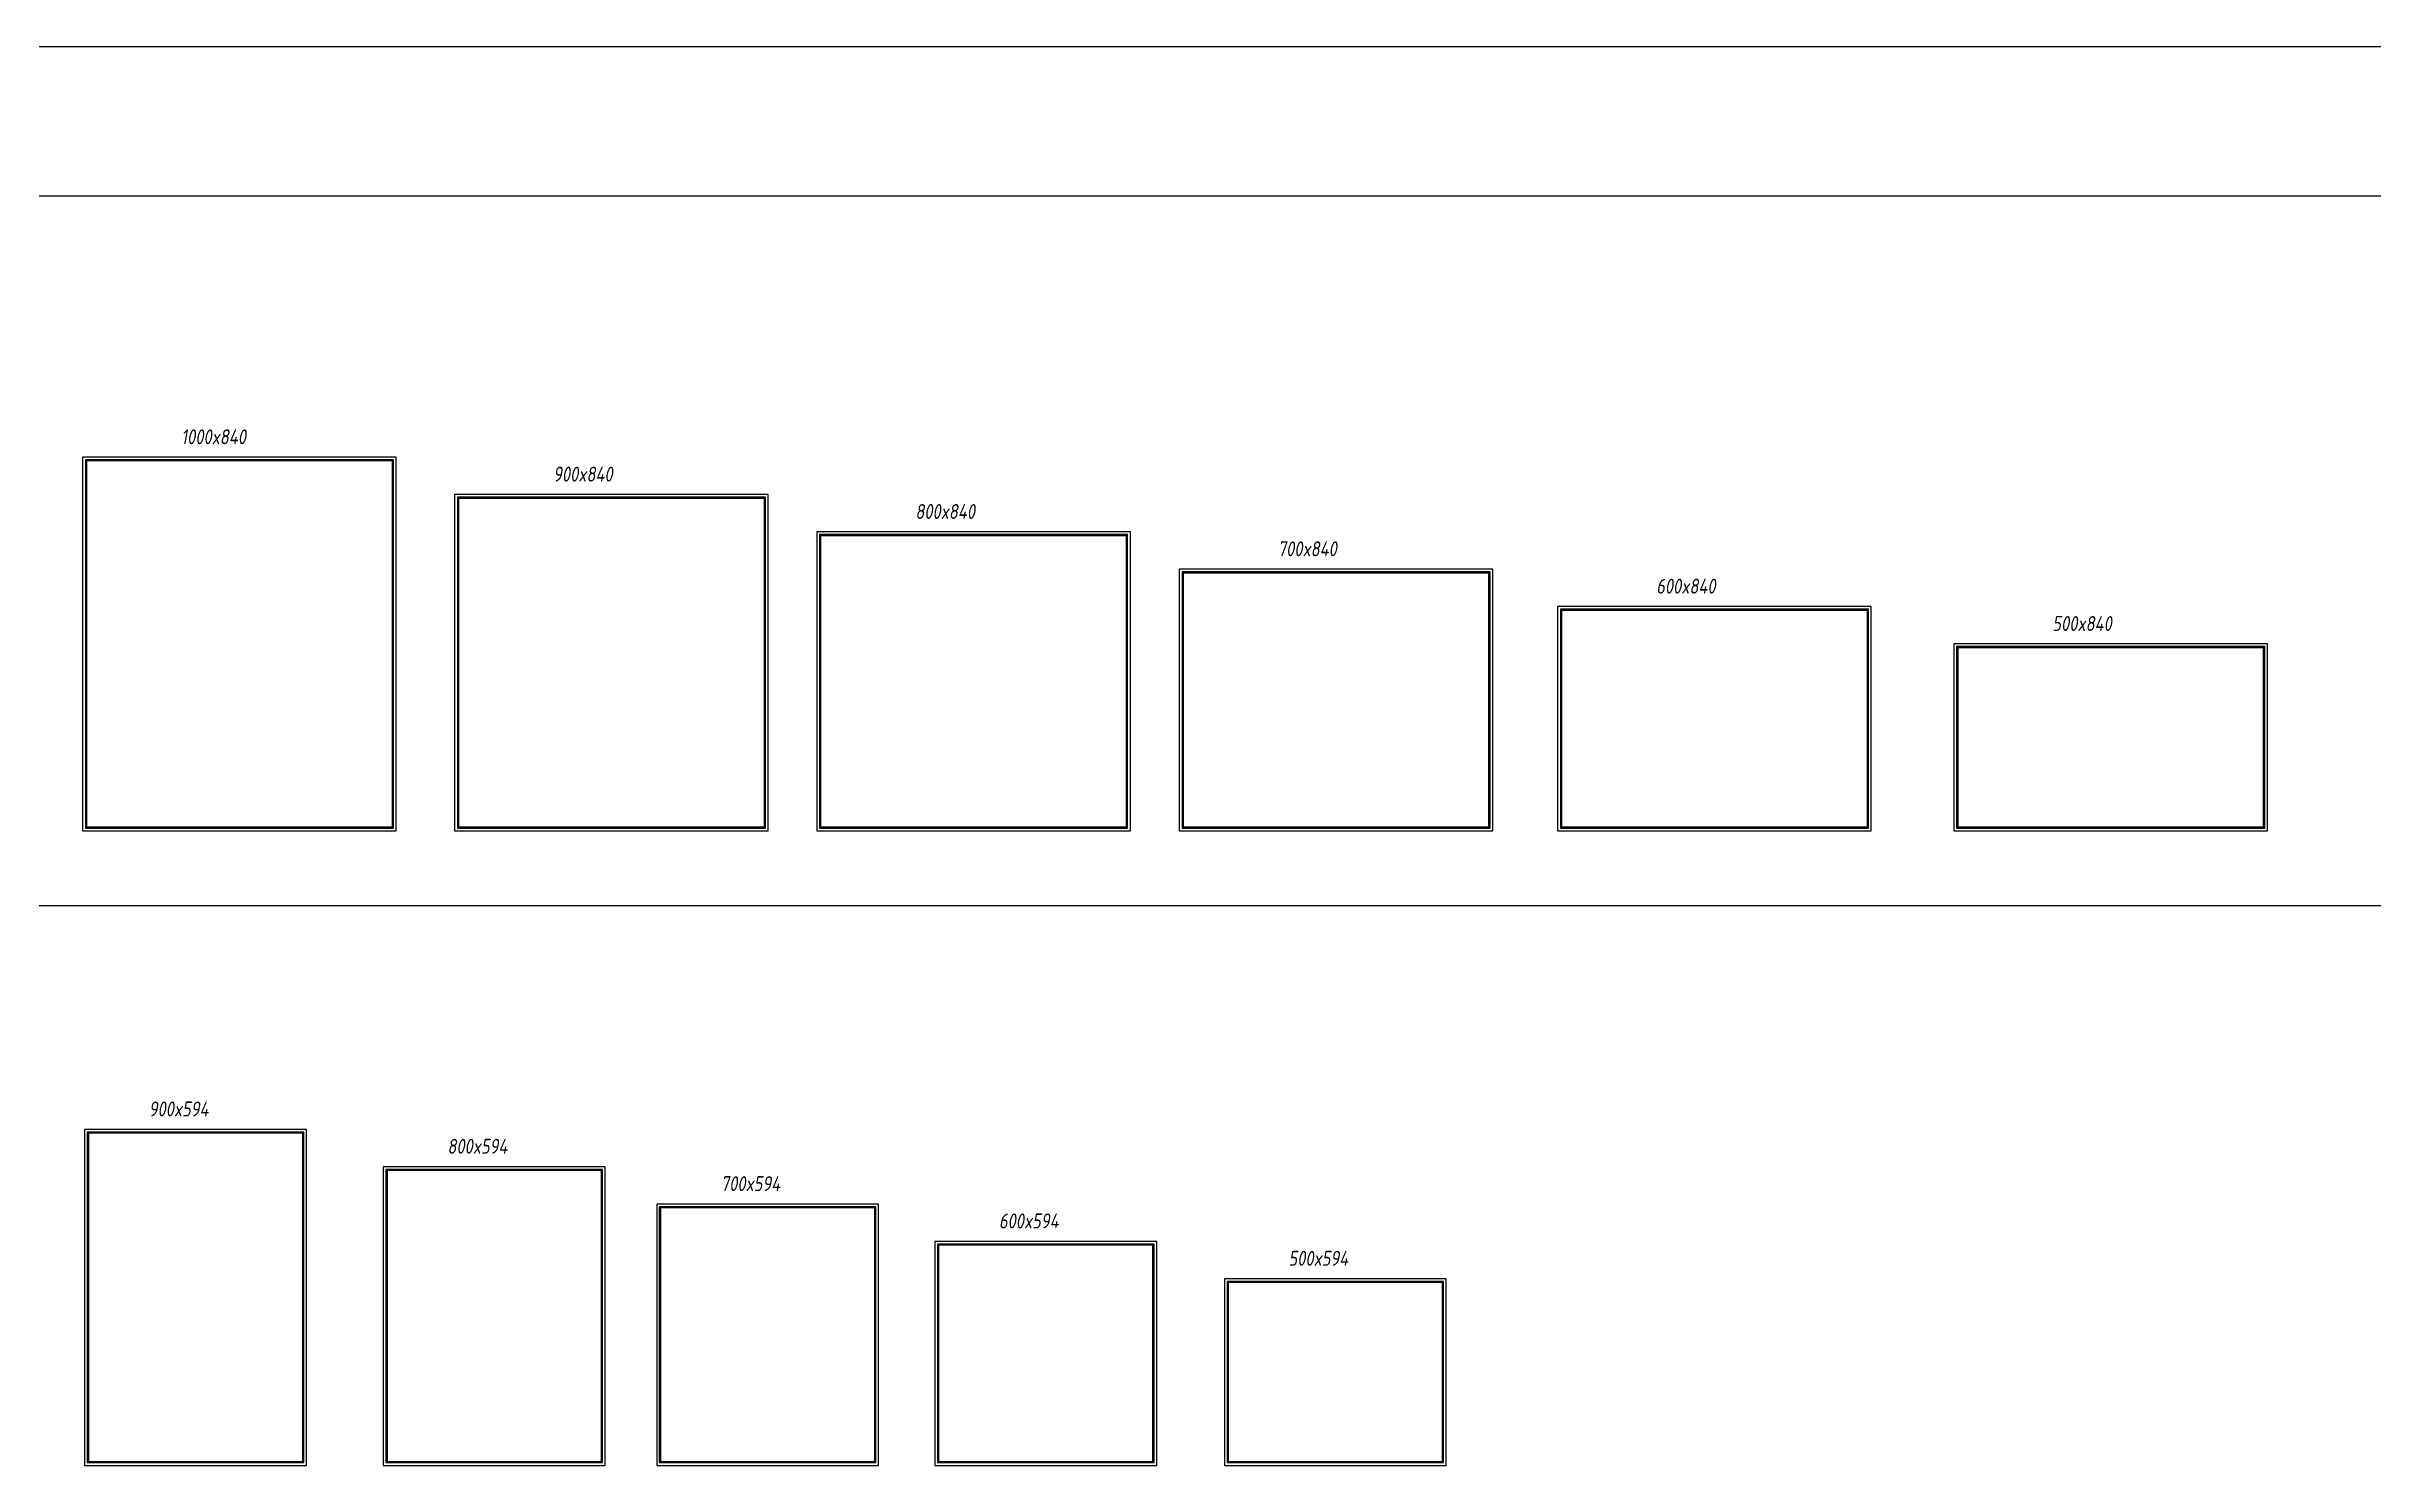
# Paper-space layout 'Layout1' of a CAD drawing. Extents: x 1062 to 21562, y 6 to 13651.
# Drawn here: x 7326 to 13556, y 3806 to 7606 of the extents above; entities that cross this region are included whole.
import ezdxf
from ezdxf.enums import TextEntityAlignment as Align

# ---------------------------------------------------------------- set-up
doc = ezdxf.new("R2010")
doc.units = 0
doc.header["$MEASUREMENT"] = 0
for name, color, linetype in [('FS_CIENKA', 4, 'Continuous'), ('FS_Opis', 6, 'Continuous'), ('FS_RAMKA', 7, 'Continuous')]:
    doc.layers.add(name, color=color, linetype=linetype)
doc.styles.add('KB 1_200', font='isocpeur.ttf', dxfattribs={"width": 0.8, "height": 48})
doc.styles.add('KB tabelka 21', font='isocpeur.ttf', dxfattribs={"height": 15})

# ---------------------------------------------------------------- blocks, each defined once
blk = doc.blocks.new('-RAMKA_1000x840')
at = {"layer": 'FS_RAMKA', "color": 5}
for p, q in [((4125, 4915), (0, 4915)), ((15, 4930), (15, 0)), ((265, 4915), (265, 4930)), ((515, 4915), (515, 4930)), ((765, 4915), (765, 4930)), ((1015, 4915), (1015, 4930)), ((1262, 4915), (1262, 4930)), ((1512, 4915), (1512, 4930)), ((1762, 4915), (1762, 4930)), ((2012, 4915), (2012, 4930)), ((2262, 4915), (2262, 4930)), ((2512, 4915), (2512, 4930)), ((2762, 4915), (2762, 4930)), ((3012, 4915), (3012, 4930)), ((3262, 4915), (3262, 4930)), ((3512, 4915), (3512, 4930)), ((3762, 4915), (3762, 4930)), ((4012, 4915), (4012, 4930)), ((4110, 0), (4110, 4930)), ((0, 4669), (15, 4669)), ((0, 4419), (15, 4419)), ((4110, 4669), (4125, 4669)), ((4110, 4419), (4125, 4419)), ((0, 4169), (15, 4169)), ((4110, 4169), (4125, 4169)), ((0, 3919), (15, 3919)), ((4110, 3919), (4125, 3919)), ((0, 3669), (15, 3669)), ((4110, 3669), (4125, 3669)), ((0, 3419), (15, 3419)), ((0, 3169), (15, 3169)), ((4110, 3419), (4125, 3419)), ((4110, 3169), (4125, 3169)), ((0, 2919), (15, 2919)), ((4110, 2919), (4125, 2919)), ((0, 2669), (15, 2669)), ((4110, 2669), (4125, 2669)), ((0, 2419), (15, 2419)), ((4110, 2419), (4125, 2419)), ((0, 2169), (15, 2169)), ((0, 1919), (15, 1919)), ((4110, 2169), (4125, 2169)), ((4110, 1919), (4125, 1919)), ((0, 1669), (15, 1669)), ((4110, 1669), (4125, 1669)), ((0, 1419), (15, 1419)), ((4110, 1419), (4125, 1419)), ((0, 1169), (15, 1169)), ((4110, 1169), (4125, 1169)), ((0, 919), (15, 919)), ((0, 669), (15, 669)), ((4110, 919), (4125, 919)), ((4110, 669), (4125, 669)), ((0, 419), (15, 419)), ((4110, 419), (4125, 419)), ((0, 169), (15, 169)), ((0, 15), (4125, 15)), ((265, 0), (265, 15)), ((515, 0), (515, 15)), ((765, 0), (765, 15)), ((1015, 0), (1015, 15)), ((1262, 0), (1262, 15)), ((1512, 0), (1512, 15)), ((1762, 0), (1762, 15)), ((2012, 0), (2012, 15)), ((2262, 0), (2262, 15)), ((2512, 0), (2512, 15)), ((2762, 0), (2762, 15)), ((3012, 0), (3012, 15)), ((3262, 0), (3262, 15)), ((3512, 0), (3512, 15)), ((3762, 0), (3762, 15)), ((4012, 0), (4012, 15)), ((4110, 169), (4125, 169))]:
    blk.add_line(p, q, dxfattribs=at)
at = {"layer": 'FS_RAMKA'}
blk.add_lwpolyline([(-38, 4965), (-38, -35), (4162, -35), (4162, 4965)], close=True, dxfattribs=at)
at = {"layer": 'FS_RAMKA', "color": 5}
blk.add_lwpolyline([(0, 4930), (0, 0), (4125, 0), (4125, 4930)], close=True, dxfattribs=at)
at = {"layer": 'FS_RAMKA', "color": 5, "style": 'KB tabelka 21'}
for s, p in [('1', (8, 4794)), ('A', (140, 4922)), ('B', (390, 4922)), ('C', (640, 4922)), ('D', (890, 4922)), ('E', (1138, 4922)), ('F', (1388, 4922)), ('G', (1638, 4922)), ('H', (1888, 4922)), ('I', (2138, 4922)), ('J', (2388, 4922)), ('K', (2638, 4922)), ('L', (2888, 4922)), ('M', (3138, 4922)), ('N', (3388, 4922)), ('O', (3638, 4922)), ('P', (3888, 4922)), ('R', (4061, 4922)), ('1', (4118, 4794)), ('2', (8, 4544)), ('2', (4118, 4544)), ('3', (8, 4294)), ('3', (4118, 4294)), ('4', (8, 4044)), ('5', (8, 3794)), ('4', (4118, 4044)), ('5', (4118, 3794)), ('6', (8, 3544)), ('6', (4118, 3544)), ('7', (8, 3294)), ('7', (4118, 3294)), ('8', (8, 3044)), ('8', (4118, 3044)), ('10', (8, 2544)), ('9', (8, 2794)), ('10', (4118, 2544)), ('9', (4118, 2794)), ('11', (8, 2294)), ('11', (4118, 2294)), ('12', (8, 2044)), ('12', (4118, 2044)), ('13', (8, 1794)), ('13', (4118, 1794)), ('14', (8, 1544)), ('15', (8, 1294)), ('14', (4118, 1544)), ('15', (4118, 1294)), ('16', (8, 1044)), ('16', (4118, 1044)), ('17', (8, 794)), ('17', (4118, 794)), ('18', (8, 544)), ('18', (4118, 544)), ('19', (8, 294)), ('20', (8, 89)), ('A', (140, 8)), ('B', (390, 8)), ('C', (640, 8)), ('D', (890, 8)), ('E', (1138, 8)), ('F', (1388, 8)), ('G', (1638, 8)), ('H', (1888, 8)), ('I', (2138, 8)), ('J', (2388, 8)), ('K', (2638, 8)), ('L', (2888, 8)), ('M', (3138, 8)), ('N', (3388, 8)), ('O', (3638, 8)), ('P', (3888, 8)), ('R', (4061, 8)), ('19', (4118, 294)), ('20', (4118, 89))]:
    blk.add_text(s, height=8, dxfattribs=at).set_placement(p, align=Align.MIDDLE_CENTER)
blk = doc.blocks.new('-RAMKA_900x840')
at = {"layer": 'FS_RAMKA', "color": 5}
for p, q in [((4125, 4415), (0, 4415)), ((15, 4430), (15, 0)), ((265, 4415), (265, 4430)), ((515, 4415), (515, 4430)), ((765, 4415), (765, 4430)), ((1015, 4415), (1015, 4430)), ((1262, 4415), (1262, 4430)), ((1512, 4415), (1512, 4430)), ((1762, 4415), (1762, 4430)), ((2012, 4415), (2012, 4430)), ((2262, 4415), (2262, 4430)), ((2512, 4415), (2512, 4430)), ((2762, 4415), (2762, 4430)), ((3012, 4415), (3012, 4430)), ((3262, 4415), (3262, 4430)), ((3512, 4415), (3512, 4430)), ((3762, 4415), (3762, 4430)), ((4012, 4415), (4012, 4430)), ((4110, 0), (4110, 4430)), ((0, 4169), (15, 4169)), ((4110, 4169), (4125, 4169)), ((0, 3919), (15, 3919)), ((4110, 3919), (4125, 3919)), ((0, 3669), (15, 3669)), ((4110, 3669), (4125, 3669)), ((0, 3419), (15, 3419)), ((0, 3169), (15, 3169)), ((4110, 3419), (4125, 3419)), ((4110, 3169), (4125, 3169)), ((0, 2919), (15, 2919)), ((4110, 2919), (4125, 2919)), ((0, 2669), (15, 2669)), ((4110, 2669), (4125, 2669)), ((0, 2419), (15, 2419)), ((4110, 2419), (4125, 2419)), ((0, 2169), (15, 2169)), ((0, 1919), (15, 1919)), ((4110, 2169), (4125, 2169)), ((4110, 1919), (4125, 1919)), ((0, 1669), (15, 1669)), ((4110, 1669), (4125, 1669)), ((0, 1419), (15, 1419)), ((4110, 1419), (4125, 1419)), ((0, 1169), (15, 1169)), ((4110, 1169), (4125, 1169)), ((0, 919), (15, 919)), ((0, 669), (15, 669)), ((4110, 919), (4125, 919)), ((4110, 669), (4125, 669)), ((0, 419), (15, 419)), ((4110, 419), (4125, 419)), ((0, 169), (15, 169)), ((0, 15), (4125, 15)), ((265, 0), (265, 15)), ((515, 0), (515, 15)), ((765, 0), (765, 15)), ((1015, 0), (1015, 15)), ((1262, 0), (1262, 15)), ((1512, 0), (1512, 15)), ((1762, 0), (1762, 15)), ((2012, 0), (2012, 15)), ((2262, 0), (2262, 15)), ((2512, 0), (2512, 15)), ((2762, 0), (2762, 15)), ((3012, 0), (3012, 15)), ((3262, 0), (3262, 15)), ((3512, 0), (3512, 15)), ((3762, 0), (3762, 15)), ((4012, 0), (4012, 15)), ((4110, 169), (4125, 169))]:
    blk.add_line(p, q, dxfattribs=at)
at = {"layer": 'FS_RAMKA'}
blk.add_lwpolyline([(-38, 4465), (-38, -35), (4162, -35), (4162, 4465)], close=True, dxfattribs=at)
at = {"layer": 'FS_RAMKA', "color": 5}
blk.add_lwpolyline([(0, 4430), (0, 0), (4125, 0), (4125, 4430)], close=True, dxfattribs=at)
at = {"layer": 'FS_RAMKA', "color": 5, "style": 'KB tabelka 21'}
for s, p in [('A', (140, 4422)), ('B', (390, 4422)), ('C', (640, 4422)), ('D', (890, 4422)), ('E', (1138, 4422)), ('F', (1388, 4422)), ('G', (1638, 4422)), ('H', (1888, 4422)), ('I', (2138, 4422)), ('J', (2388, 4422)), ('K', (2638, 4422)), ('L', (2888, 4422)), ('M', (3138, 4422)), ('N', (3388, 4422)), ('O', (3638, 4422)), ('P', (3888, 4422)), ('R', (4061, 4422)), ('1', (8, 4294)), ('1', (4118, 4294)), ('2', (8, 4044)), ('3', (8, 3794)), ('2', (4118, 4044)), ('3', (4118, 3794)), ('4', (8, 3544)), ('4', (4118, 3544)), ('5', (8, 3294)), ('5', (4118, 3294)), ('6', (8, 3044)), ('6', (4118, 3044)), ('7', (8, 2794)), ('8', (8, 2544)), ('7', (4118, 2794)), ('8', (4118, 2544)), ('9', (8, 2294)), ('9', (4118, 2294)), ('10', (8, 2044)), ('10', (4118, 2044)), ('11', (8, 1794)), ('11', (4118, 1794)), ('12', (8, 1544)), ('13', (8, 1294)), ('12', (4118, 1544)), ('13', (4118, 1294)), ('14', (8, 1044)), ('14', (4118, 1044)), ('15', (8, 794)), ('15', (4118, 794)), ('16', (8, 544)), ('16', (4118, 544)), ('17', (8, 294)), ('18', (8, 92)), ('A', (140, 8)), ('B', (390, 8)), ('C', (640, 8)), ('D', (890, 8)), ('E', (1138, 8)), ('F', (1388, 8)), ('G', (1638, 8)), ('H', (1888, 8)), ('I', (2138, 8)), ('J', (2388, 8)), ('K', (2638, 8)), ('L', (2888, 8)), ('M', (3138, 8)), ('N', (3388, 8)), ('O', (3638, 8)), ('P', (3888, 8)), ('R', (4061, 8)), ('17', (4118, 294)), ('18', (4118, 92))]:
    blk.add_text(s, height=8, dxfattribs=at).set_placement(p, align=Align.MIDDLE_CENTER)
blk = doc.blocks.new('-RAMKA_900x594')
at = {"layer": 'FS_RAMKA', "color": 5}
for p, q in [((2900, 4410), (0, 4410)), ((15, 4425), (15, 0)), ((265, 4410), (265, 4425)), ((515, 4410), (515, 4425)), ((765, 4410), (765, 4425)), ((1015, 4410), (1015, 4425)), ((1262, 4410), (1262, 4425)), ((1512, 4410), (1512, 4425)), ((1762, 4410), (1762, 4425)), ((2012, 4410), (2012, 4425)), ((2262, 4410), (2262, 4425)), ((2512, 4410), (2512, 4425)), ((2762, 4410), (2762, 4425)), ((2885, 0), (2885, 4425)), ((0, 4164), (15, 4164)), ((2885, 4164), (2900, 4164)), ((0, 3914), (15, 3914)), ((2885, 3914), (2900, 3914)), ((0, 3664), (15, 3664)), ((2885, 3664), (2900, 3664)), ((0, 3414), (15, 3414)), ((0, 3164), (15, 3164)), ((2885, 3414), (2900, 3414)), ((2885, 3164), (2900, 3164)), ((0, 2914), (15, 2914)), ((2885, 2914), (2900, 2914)), ((0, 2664), (15, 2664)), ((2885, 2664), (2900, 2664)), ((0, 2414), (15, 2414)), ((2885, 2414), (2900, 2414)), ((0, 2164), (15, 2164)), ((0, 1914), (15, 1914)), ((2885, 2164), (2900, 2164)), ((2885, 1914), (2900, 1914)), ((0, 1664), (15, 1664)), ((2885, 1664), (2900, 1664)), ((0, 1414), (15, 1414)), ((2885, 1414), (2900, 1414)), ((0, 1164), (15, 1164)), ((2885, 1164), (2900, 1164)), ((0, 914), (15, 914)), ((0, 664), (15, 664)), ((2885, 914), (2900, 914)), ((2885, 664), (2900, 664)), ((0, 414), (15, 414)), ((2885, 414), (2900, 414)), ((0, 164), (15, 164)), ((0, 15), (2900, 15)), ((265, 0), (265, 15)), ((515, 0), (515, 15)), ((765, 0), (765, 15)), ((1015, 0), (1015, 15)), ((1262, 0), (1262, 15)), ((1512, 0), (1512, 15)), ((1762, 0), (1762, 15)), ((2012, 0), (2012, 15)), ((2262, 0), (2262, 15)), ((2512, 0), (2512, 15)), ((2762, 0), (2762, 15)), ((2885, 164), (2900, 164))]:
    blk.add_line(p, q, dxfattribs=at)
at = {"layer": 'FS_RAMKA'}
blk.add_lwpolyline([(-35, -40), (2935, -40), (2935, 4460), (-35, 4460)], close=True, dxfattribs=at)
at = {"layer": 'FS_RAMKA', "color": 5}
blk.add_lwpolyline([(0, 0), (2900, 0), (2900, 4425), (0, 4425)], close=True, dxfattribs=at)
at = {"layer": 'FS_RAMKA', "color": 5, "style": 'KB tabelka 21'}
for s, p in [('A', (140, 4418)), ('B', (390, 4418)), ('C', (640, 4418)), ('D', (890, 4418)), ('E', (1138, 4418)), ('F', (1388, 4418)), ('G', (1638, 4418)), ('H', (1888, 4418)), ('I', (2138, 4418)), ('J', (2388, 4418)), ('K', (2638, 4418)), ('L', (2824, 4418)), ('1', (8, 4289)), ('1', (2892, 4289)), ('2', (8, 4039)), ('3', (8, 3789)), ('2', (2892, 4039)), ('3', (2892, 3789)), ('4', (8, 3539)), ('4', (2892, 3539)), ('5', (8, 3289)), ('5', (2892, 3289)), ('6', (8, 3039)), ('6', (2892, 3039)), ('7', (8, 2789)), ('8', (8, 2539)), ('7', (2892, 2789)), ('8', (2892, 2539)), ('9', (8, 2289)), ('9', (2892, 2289)), ('10', (8, 2039)), ('10', (2892, 2039)), ('11', (8, 1789)), ('11', (2892, 1789)), ('12', (8, 1539)), ('13', (8, 1289)), ('12', (2892, 1539)), ('13', (2892, 1289)), ('14', (8, 1039)), ('14', (2892, 1039)), ('15', (8, 789)), ('15', (2892, 789)), ('16', (8, 539)), ('16', (2892, 539)), ('17', (8, 289)), ('18', (8, 87)), ('A', (140, 8)), ('B', (390, 8)), ('C', (640, 8)), ('D', (890, 8)), ('E', (1138, 8)), ('F', (1388, 8)), ('G', (1638, 8)), ('H', (1888, 8)), ('I', (2138, 8)), ('J', (2388, 8)), ('K', (2638, 8)), ('L', (2824, 8)), ('17', (2892, 289)), ('18', (2892, 87))]:
    blk.add_text(s, height=8, dxfattribs=at).set_placement(p, align=Align.MIDDLE_CENTER)
blk = doc.blocks.new('-RAMKA_800x840')
at = {"layer": 'FS_RAMKA', "color": 5}
for p, q in [((4125, 3915), (0, 3915)), ((15, 3930), (15, 0)), ((265, 3915), (265, 3930)), ((515, 3915), (515, 3930)), ((765, 3915), (765, 3930)), ((1015, 3915), (1015, 3930)), ((1262, 3915), (1262, 3930)), ((1512, 3915), (1512, 3930)), ((1762, 3915), (1762, 3930)), ((2012, 3915), (2012, 3930)), ((2262, 3915), (2262, 3930)), ((2512, 3915), (2512, 3930)), ((2762, 3915), (2762, 3930)), ((3012, 3915), (3012, 3930)), ((3262, 3915), (3262, 3930)), ((3512, 3915), (3512, 3930)), ((3762, 3915), (3762, 3930)), ((4012, 3915), (4012, 3930)), ((4110, 0), (4110, 3930)), ((0, 3669), (15, 3669)), ((4110, 3669), (4125, 3669)), ((0, 3419), (15, 3419)), ((0, 3169), (15, 3169)), ((4110, 3419), (4125, 3419)), ((4110, 3169), (4125, 3169)), ((0, 2919), (15, 2919)), ((4110, 2919), (4125, 2919)), ((0, 2669), (15, 2669)), ((4110, 2669), (4125, 2669)), ((0, 2419), (15, 2419)), ((4110, 2419), (4125, 2419)), ((0, 2169), (15, 2169)), ((0, 1919), (15, 1919)), ((4110, 2169), (4125, 2169)), ((4110, 1919), (4125, 1919)), ((0, 1669), (15, 1669)), ((4110, 1669), (4125, 1669)), ((0, 1419), (15, 1419)), ((4110, 1419), (4125, 1419)), ((0, 1169), (15, 1169)), ((4110, 1169), (4125, 1169)), ((0, 919), (15, 919)), ((0, 669), (15, 669)), ((4110, 919), (4125, 919)), ((4110, 669), (4125, 669)), ((0, 419), (15, 419)), ((4110, 419), (4125, 419)), ((0, 169), (15, 169)), ((0, 15), (4125, 15)), ((265, 0), (265, 15)), ((515, 0), (515, 15)), ((765, 0), (765, 15)), ((1015, 0), (1015, 15)), ((1262, 0), (1262, 15)), ((1512, 0), (1512, 15)), ((1762, 0), (1762, 15)), ((2012, 0), (2012, 15)), ((2262, 0), (2262, 15)), ((2512, 0), (2512, 15)), ((2762, 0), (2762, 15)), ((3012, 0), (3012, 15)), ((3262, 0), (3262, 15)), ((3512, 0), (3512, 15)), ((3762, 0), (3762, 15)), ((4012, 0), (4012, 15)), ((4110, 169), (4125, 169))]:
    blk.add_line(p, q, dxfattribs=at)
at = {"layer": 'FS_RAMKA'}
blk.add_lwpolyline([(-38, 3965), (-38, -35), (4162, -35), (4162, 3965)], close=True, dxfattribs=at)
at = {"layer": 'FS_RAMKA', "color": 5}
blk.add_lwpolyline([(0, 3930), (0, 0), (4125, 0), (4125, 3930)], close=True, dxfattribs=at)
at = {"layer": 'FS_RAMKA', "color": 5, "style": 'KB tabelka 21'}
for s, p in [('1', (8, 3794)), ('A', (140, 3922)), ('B', (390, 3922)), ('C', (640, 3922)), ('D', (890, 3922)), ('E', (1138, 3922)), ('F', (1388, 3922)), ('G', (1638, 3922)), ('H', (1888, 3922)), ('I', (2138, 3922)), ('J', (2388, 3922)), ('K', (2638, 3922)), ('L', (2888, 3922)), ('M', (3138, 3922)), ('N', (3388, 3922)), ('O', (3638, 3922)), ('P', (3888, 3922)), ('R', (4061, 3922)), ('1', (4118, 3794)), ('2', (8, 3544)), ('2', (4118, 3544)), ('3', (8, 3294)), ('3', (4118, 3294)), ('4', (8, 3044)), ('4', (4118, 3044)), ('5', (8, 2794)), ('6', (8, 2544)), ('5', (4118, 2794)), ('6', (4118, 2544)), ('7', (8, 2294)), ('7', (4118, 2294)), ('8', (8, 2044)), ('8', (4118, 2044)), ('9', (8, 1794)), ('9', (4118, 1794)), ('10', (8, 1544)), ('11', (8, 1294)), ('10', (4118, 1544)), ('11', (4118, 1294)), ('12', (8, 1044)), ('12', (4118, 1044)), ('13', (8, 794)), ('13', (4118, 794)), ('14', (8, 544)), ('14', (4118, 544)), ('15', (8, 294)), ('16', (8, 94)), ('A', (140, 8)), ('B', (390, 8)), ('C', (640, 8)), ('D', (890, 8)), ('E', (1138, 8)), ('F', (1388, 8)), ('G', (1638, 8)), ('H', (1888, 8)), ('I', (2138, 8)), ('J', (2388, 8)), ('K', (2638, 8)), ('L', (2888, 8)), ('M', (3138, 8)), ('N', (3388, 8)), ('O', (3638, 8)), ('P', (3888, 8)), ('R', (4061, 8)), ('15', (4118, 294)), ('16', (4118, 94))]:
    blk.add_text(s, height=8, dxfattribs=at).set_placement(p, align=Align.MIDDLE_CENTER)
blk = doc.blocks.new('-RAMKA_800x594')
at = {"layer": 'FS_RAMKA', "color": 5}
for p, q in [((2900, 3910), (0, 3910)), ((15, 3925), (15, 0)), ((265, 3910), (265, 3925)), ((515, 3910), (515, 3925)), ((765, 3910), (765, 3925)), ((1015, 3910), (1015, 3925)), ((1262, 3910), (1262, 3925)), ((1512, 3910), (1512, 3925)), ((1762, 3910), (1762, 3925)), ((2012, 3910), (2012, 3925)), ((2262, 3910), (2262, 3925)), ((2512, 3910), (2512, 3925)), ((2762, 3910), (2762, 3925)), ((2885, 0), (2885, 3925)), ((0, 3664), (15, 3664)), ((2885, 3664), (2900, 3664)), ((0, 3414), (15, 3414)), ((0, 3164), (15, 3164)), ((2885, 3414), (2900, 3414)), ((2885, 3164), (2900, 3164)), ((0, 2914), (15, 2914)), ((2885, 2914), (2900, 2914)), ((0, 2664), (15, 2664)), ((2885, 2664), (2900, 2664)), ((0, 2414), (15, 2414)), ((2885, 2414), (2900, 2414)), ((0, 2164), (15, 2164)), ((0, 1914), (15, 1914)), ((2885, 2164), (2900, 2164)), ((2885, 1914), (2900, 1914)), ((0, 1664), (15, 1664)), ((2885, 1664), (2900, 1664)), ((0, 1414), (15, 1414)), ((2885, 1414), (2900, 1414)), ((0, 1164), (15, 1164)), ((2885, 1164), (2900, 1164)), ((0, 914), (15, 914)), ((0, 664), (15, 664)), ((2885, 914), (2900, 914)), ((2885, 664), (2900, 664)), ((0, 414), (15, 414)), ((2885, 414), (2900, 414)), ((0, 164), (15, 164)), ((0, 15), (2900, 15)), ((265, 0), (265, 15)), ((515, 0), (515, 15)), ((765, 0), (765, 15)), ((1015, 0), (1015, 15)), ((1262, 0), (1262, 15)), ((1512, 0), (1512, 15)), ((1762, 0), (1762, 15)), ((2012, 0), (2012, 15)), ((2262, 0), (2262, 15)), ((2512, 0), (2512, 15)), ((2762, 0), (2762, 15)), ((2885, 164), (2900, 164))]:
    blk.add_line(p, q, dxfattribs=at)
at = {"layer": 'FS_RAMKA'}
blk.add_lwpolyline([(-35, -40), (2935, -40), (2935, 3960), (-35, 3960)], close=True, dxfattribs=at)
at = {"layer": 'FS_RAMKA', "color": 5}
blk.add_lwpolyline([(0, 0), (2900, 0), (2900, 3925), (0, 3925)], close=True, dxfattribs=at)
at = {"layer": 'FS_RAMKA', "color": 5, "style": 'KB tabelka 21'}
for s, p in [('1', (8, 3789)), ('A', (140, 3918)), ('B', (390, 3918)), ('C', (640, 3918)), ('D', (890, 3918)), ('E', (1138, 3918)), ('F', (1388, 3918)), ('G', (1638, 3918)), ('H', (1888, 3918)), ('I', (2138, 3918)), ('J', (2388, 3918)), ('K', (2638, 3918)), ('L', (2824, 3918)), ('1', (2892, 3789)), ('2', (8, 3539)), ('2', (2892, 3539)), ('3', (8, 3289)), ('3', (2892, 3289)), ('4', (8, 3039)), ('4', (2892, 3039)), ('5', (8, 2789)), ('6', (8, 2539)), ('5', (2892, 2789)), ('6', (2892, 2539)), ('7', (8, 2289)), ('7', (2892, 2289)), ('8', (8, 2039)), ('8', (2892, 2039)), ('9', (8, 1789)), ('9', (2892, 1789)), ('10', (8, 1539)), ('11', (8, 1289)), ('10', (2892, 1539)), ('11', (2892, 1289)), ('12', (8, 1039)), ('12', (2892, 1039)), ('13', (8, 789)), ('13', (2892, 789)), ('14', (8, 539)), ('14', (2892, 539)), ('15', (8, 289)), ('16', (8, 89)), ('A', (140, 8)), ('B', (390, 8)), ('C', (640, 8)), ('D', (890, 8)), ('E', (1138, 8)), ('F', (1388, 8)), ('G', (1638, 8)), ('H', (1888, 8)), ('I', (2138, 8)), ('J', (2388, 8)), ('K', (2638, 8)), ('L', (2824, 8)), ('15', (2892, 289)), ('16', (2892, 89))]:
    blk.add_text(s, height=8, dxfattribs=at).set_placement(p, align=Align.MIDDLE_CENTER)
blk = doc.blocks.new('-RAMKA_700x840')
at = {"layer": 'FS_RAMKA', "color": 5}
for p, q in [((4162, 3450), (38, 3450)), ((52, 3465), (52, 35)), ((302, 3450), (302, 3465)), ((552, 3450), (552, 3465)), ((802, 3450), (802, 3465)), ((1052, 3450), (1052, 3465)), ((1300, 3450), (1300, 3465)), ((1550, 3450), (1550, 3465)), ((1800, 3450), (1800, 3465)), ((2050, 3450), (2050, 3465)), ((2300, 3450), (2300, 3465)), ((2550, 3450), (2550, 3465)), ((2800, 3450), (2800, 3465)), ((3050, 3450), (3050, 3465)), ((3300, 3450), (3300, 3465)), ((3550, 3450), (3550, 3465)), ((3800, 3450), (3800, 3465)), ((4050, 3450), (4050, 3465)), ((4147, 35), (4147, 3465)), ((38, 3204), (52, 3204)), ((4147, 3204), (4162, 3204)), ((38, 2954), (52, 2954)), ((4147, 2954), (4162, 2954)), ((38, 2704), (52, 2704)), ((4147, 2704), (4162, 2704)), ((38, 2454), (52, 2454)), ((38, 2204), (52, 2204)), ((4147, 2454), (4162, 2454)), ((4147, 2204), (4162, 2204)), ((38, 1954), (52, 1954)), ((4147, 1954), (4162, 1954)), ((38, 1704), (52, 1704)), ((4147, 1704), (4162, 1704)), ((38, 1454), (52, 1454)), ((4147, 1454), (4162, 1454)), ((38, 1204), (52, 1204)), ((38, 954), (52, 954)), ((4147, 1204), (4162, 1204)), ((4147, 954), (4162, 954)), ((38, 704), (52, 704)), ((4147, 704), (4162, 704)), ((38, 454), (52, 454)), ((4147, 454), (4162, 454)), ((38, 204), (52, 204)), ((38, 50), (4162, 50)), ((302, 35), (302, 50)), ((552, 35), (552, 50)), ((802, 35), (802, 50)), ((1052, 35), (1052, 50)), ((1300, 35), (1300, 50)), ((1550, 35), (1550, 50)), ((1800, 35), (1800, 50)), ((2050, 35), (2050, 50)), ((2300, 35), (2300, 50)), ((2550, 35), (2550, 50)), ((2800, 35), (2800, 50)), ((3050, 35), (3050, 50)), ((3300, 35), (3300, 50)), ((3550, 35), (3550, 50)), ((3800, 35), (3800, 50)), ((4050, 35), (4050, 50)), ((4147, 204), (4162, 204))]:
    blk.add_line(p, q, dxfattribs=at)
at = {"layer": 'FS_RAMKA'}
blk.add_lwpolyline([(0, 3500), (0, 0), (4200, 0), (4200, 3500)], close=True, dxfattribs=at)
at = {"layer": 'FS_RAMKA', "color": 5}
blk.add_lwpolyline([(38, 3465), (38, 35), (4162, 35), (4162, 3465)], close=True, dxfattribs=at)
at = {"layer": 'FS_RAMKA', "color": 5, "style": 'KB tabelka 21'}
for s, p in [('A', (178, 3458)), ('B', (428, 3458)), ('C', (678, 3458)), ('D', (928, 3458)), ('E', (1175, 3458)), ('F', (1425, 3458)), ('G', (1675, 3458)), ('H', (1925, 3458)), ('I', (2175, 3458)), ('J', (2425, 3458)), ('K', (2675, 3458)), ('L', (2925, 3458)), ('M', (3175, 3458)), ('N', (3425, 3458)), ('O', (3675, 3458)), ('P', (3925, 3458)), ('R', (4099, 3458)), ('1', (45, 3329)), ('1', (4155, 3329)), ('2', (45, 3079)), ('3', (45, 2829)), ('2', (4155, 3079)), ('3', (4155, 2829)), ('4', (45, 2579)), ('4', (4155, 2579)), ('5', (45, 2329)), ('5', (4155, 2329)), ('6', (45, 2079)), ('6', (4155, 2079)), ('7', (45, 1829)), ('8', (45, 1579)), ('7', (4155, 1829)), ('8', (4155, 1579)), ('9', (45, 1329)), ('9', (4155, 1329)), ('10', (45, 1079)), ('10', (4155, 1079)), ('11', (45, 829)), ('11', (4155, 829)), ('13', (45, 329)), ('12', (45, 579)), ('13', (4155, 329)), ('12', (4155, 579)), ('14', (45, 127)), ('A', (178, 42)), ('B', (428, 42)), ('C', (678, 42)), ('D', (928, 42)), ('E', (1175, 42)), ('F', (1425, 42)), ('G', (1675, 42)), ('H', (1925, 42)), ('I', (2175, 42)), ('J', (2425, 42)), ('K', (2675, 42)), ('L', (2925, 42)), ('M', (3175, 42)), ('N', (3425, 42)), ('O', (3675, 42)), ('P', (3925, 42)), ('R', (4099, 42)), ('14', (4155, 127))]:
    blk.add_text(s, height=8, dxfattribs=at).set_placement(p, align=Align.MIDDLE_CENTER)
blk = doc.blocks.new('-RAMKA_700x594')
at = {"layer": 'FS_RAMKA', "color": 5}
for p, q in [((2900, 3410), (0, 3410)), ((0, 3164), (15, 3164)), ((15, 3425), (15, 0)), ((265, 3410), (265, 3425)), ((515, 3410), (515, 3425)), ((765, 3410), (765, 3425)), ((1015, 3410), (1015, 3425)), ((1262, 3410), (1262, 3425)), ((1512, 3410), (1512, 3425)), ((1762, 3410), (1762, 3425)), ((2012, 3410), (2012, 3425)), ((2262, 3410), (2262, 3425)), ((2512, 3410), (2512, 3425)), ((2762, 3410), (2762, 3425)), ((2885, 0), (2885, 3425)), ((2885, 3164), (2900, 3164)), ((0, 2914), (15, 2914)), ((2885, 2914), (2900, 2914)), ((0, 2664), (15, 2664)), ((2885, 2664), (2900, 2664)), ((0, 2414), (15, 2414)), ((2885, 2414), (2900, 2414)), ((0, 2164), (15, 2164)), ((0, 1914), (15, 1914)), ((2885, 2164), (2900, 2164)), ((2885, 1914), (2900, 1914)), ((0, 1664), (15, 1664)), ((2885, 1664), (2900, 1664)), ((0, 1414), (15, 1414)), ((2885, 1414), (2900, 1414)), ((0, 1164), (15, 1164)), ((2885, 1164), (2900, 1164)), ((0, 914), (15, 914)), ((0, 664), (15, 664)), ((2885, 914), (2900, 914)), ((2885, 664), (2900, 664)), ((0, 414), (15, 414)), ((2885, 414), (2900, 414)), ((0, 164), (15, 164)), ((0, 15), (2900, 15)), ((265, 0), (265, 15)), ((515, 0), (515, 15)), ((765, 0), (765, 15)), ((1015, 0), (1015, 15)), ((1262, 0), (1262, 15)), ((1512, 0), (1512, 15)), ((1762, 0), (1762, 15)), ((2012, 0), (2012, 15)), ((2262, 0), (2262, 15)), ((2512, 0), (2512, 15)), ((2762, 0), (2762, 15)), ((2885, 164), (2900, 164))]:
    blk.add_line(p, q, dxfattribs=at)
at = {"layer": 'FS_RAMKA'}
blk.add_lwpolyline([(-35, -40), (2935, -40), (2935, 3460), (-35, 3460)], close=True, dxfattribs=at)
at = {"layer": 'FS_RAMKA', "color": 5}
blk.add_lwpolyline([(0, 0), (2900, 0), (2900, 3425), (0, 3425)], close=True, dxfattribs=at)
at = {"layer": 'FS_RAMKA', "color": 5, "style": 'KB tabelka 21'}
for s, p in [('1', (8, 3289)), ('A', (140, 3418)), ('B', (390, 3418)), ('C', (640, 3418)), ('D', (890, 3418)), ('E', (1138, 3418)), ('F', (1388, 3418)), ('G', (1638, 3418)), ('H', (1888, 3418)), ('I', (2138, 3418)), ('J', (2388, 3418)), ('K', (2638, 3418)), ('L', (2824, 3418)), ('1', (2892, 3289)), ('2', (8, 3039)), ('2', (2892, 3039)), ('3', (8, 2789)), ('4', (8, 2539)), ('3', (2892, 2789)), ('4', (2892, 2539)), ('5', (8, 2289)), ('5', (2892, 2289)), ('6', (8, 2039)), ('6', (2892, 2039)), ('7', (8, 1789)), ('7', (2892, 1789)), ('8', (8, 1539)), ('9', (8, 1289)), ('8', (2892, 1539)), ('9', (2892, 1289)), ('10', (8, 1039)), ('10', (2892, 1039)), ('11', (8, 789)), ('11', (2892, 789)), ('12', (8, 539)), ('12', (2892, 539)), ('13', (8, 289)), ('14', (8, 87)), ('A', (140, 8)), ('B', (390, 8)), ('C', (640, 8)), ('D', (890, 8)), ('E', (1138, 8)), ('F', (1388, 8)), ('G', (1638, 8)), ('H', (1888, 8)), ('I', (2138, 8)), ('J', (2388, 8)), ('K', (2638, 8)), ('L', (2824, 8)), ('13', (2892, 289)), ('14', (2892, 87))]:
    blk.add_text(s, height=8, dxfattribs=at).set_placement(p, align=Align.MIDDLE_CENTER)
blk = doc.blocks.new('-RAMKA_600x840')
at = {"layer": 'FS_RAMKA', "color": 5}
for p, q in [((4125, 2915), (0, 2915)), ((15, 2930), (15, 0)), ((265, 2915), (265, 2930)), ((515, 2915), (515, 2930)), ((765, 2915), (765, 2930)), ((1015, 2915), (1015, 2930)), ((1262, 2915), (1262, 2930)), ((1512, 2915), (1512, 2930)), ((1762, 2915), (1762, 2930)), ((2012, 2915), (2012, 2930)), ((2262, 2915), (2262, 2930)), ((2512, 2915), (2512, 2930)), ((2762, 2915), (2762, 2930)), ((3012, 2915), (3012, 2930)), ((3262, 2915), (3262, 2930)), ((3512, 2915), (3512, 2930)), ((3762, 2915), (3762, 2930)), ((4012, 2915), (4012, 2930)), ((4110, 0), (4110, 2930)), ((0, 2669), (15, 2669)), ((4110, 2669), (4125, 2669)), ((0, 2419), (15, 2419)), ((4110, 2419), (4125, 2419)), ((0, 2169), (15, 2169)), ((0, 1919), (15, 1919)), ((4110, 2169), (4125, 2169)), ((4110, 1919), (4125, 1919)), ((0, 1669), (15, 1669)), ((4110, 1669), (4125, 1669)), ((0, 1419), (15, 1419)), ((4110, 1419), (4125, 1419)), ((0, 1169), (15, 1169)), ((4110, 1169), (4125, 1169)), ((0, 919), (15, 919)), ((0, 669), (15, 669)), ((4110, 919), (4125, 919)), ((4110, 669), (4125, 669)), ((0, 419), (15, 419)), ((4110, 419), (4125, 419)), ((0, 169), (15, 169)), ((0, 15), (4125, 15)), ((265, 0), (265, 15)), ((515, 0), (515, 15)), ((765, 0), (765, 15)), ((1015, 0), (1015, 15)), ((1262, 0), (1262, 15)), ((1512, 0), (1512, 15)), ((1762, 0), (1762, 15)), ((2012, 0), (2012, 15)), ((2262, 0), (2262, 15)), ((2512, 0), (2512, 15)), ((2762, 0), (2762, 15)), ((3012, 0), (3012, 15)), ((3262, 0), (3262, 15)), ((3512, 0), (3512, 15)), ((3762, 0), (3762, 15)), ((4012, 0), (4012, 15)), ((4110, 169), (4125, 169))]:
    blk.add_line(p, q, dxfattribs=at)
at = {"layer": 'FS_RAMKA'}
blk.add_lwpolyline([(-38, 2965), (-38, -35), (4162, -35), (4162, 2965)], close=True, dxfattribs=at)
at = {"layer": 'FS_RAMKA', "color": 5}
blk.add_lwpolyline([(0, 2930), (0, 0), (4125, 0), (4125, 2930)], close=True, dxfattribs=at)
at = {"layer": 'FS_RAMKA', "color": 5, "style": 'KB tabelka 21'}
for s, p in [('A', (140, 2922)), ('B', (390, 2922)), ('C', (640, 2922)), ('D', (890, 2922)), ('E', (1138, 2922)), ('F', (1388, 2922)), ('G', (1638, 2922)), ('H', (1888, 2922)), ('I', (2138, 2922)), ('J', (2388, 2922)), ('K', (2638, 2922)), ('L', (2888, 2922)), ('M', (3138, 2922)), ('N', (3388, 2922)), ('O', (3638, 2922)), ('P', (3888, 2922)), ('R', (4061, 2922)), ('2', (8, 2544)), ('1', (8, 2794)), ('2', (4118, 2544)), ('1', (4118, 2794)), ('3', (8, 2294)), ('3', (4118, 2294)), ('4', (8, 2044)), ('4', (4118, 2044)), ('5', (8, 1794)), ('5', (4118, 1794)), ('6', (8, 1544)), ('7', (8, 1294)), ('6', (4118, 1544)), ('7', (4118, 1294)), ('8', (8, 1044)), ('8', (4118, 1044)), ('9', (8, 794)), ('9', (4118, 794)), ('10', (8, 544)), ('10', (4118, 544)), ('12', (8, 92)), ('11', (8, 294)), ('A', (140, 8)), ('B', (390, 8)), ('C', (640, 8)), ('D', (890, 8)), ('E', (1138, 8)), ('F', (1388, 8)), ('G', (1638, 8)), ('H', (1888, 8)), ('I', (2138, 8)), ('J', (2388, 8)), ('K', (2638, 8)), ('L', (2888, 8)), ('M', (3138, 8)), ('N', (3388, 8)), ('O', (3638, 8)), ('P', (3888, 8)), ('R', (4061, 8)), ('12', (4118, 92)), ('11', (4118, 294))]:
    blk.add_text(s, height=8, dxfattribs=at).set_placement(p, align=Align.MIDDLE_CENTER)
blk = doc.blocks.new('-RAMKA_600x594')
at = {"layer": 'FS_RAMKA', "color": 5}
for p, q in [((2900, 2910), (0, 2910)), ((15, 2925), (15, 0)), ((265, 2910), (265, 2925)), ((515, 2910), (515, 2925)), ((765, 2910), (765, 2925)), ((1015, 2910), (1015, 2925)), ((1262, 2910), (1262, 2925)), ((1512, 2910), (1512, 2925)), ((1762, 2910), (1762, 2925)), ((2012, 2910), (2012, 2925)), ((2262, 2910), (2262, 2925)), ((2512, 2910), (2512, 2925)), ((2762, 2910), (2762, 2925)), ((2885, 0), (2885, 2925)), ((0, 2664), (15, 2664)), ((2885, 2664), (2900, 2664)), ((0, 2414), (15, 2414)), ((2885, 2414), (2900, 2414)), ((0, 2164), (15, 2164)), ((0, 1914), (15, 1914)), ((2885, 2164), (2900, 2164)), ((2885, 1914), (2900, 1914)), ((0, 1664), (15, 1664)), ((2885, 1664), (2900, 1664)), ((0, 1414), (15, 1414)), ((2885, 1414), (2900, 1414)), ((0, 1164), (15, 1164)), ((2885, 1164), (2900, 1164)), ((0, 914), (15, 914)), ((0, 664), (15, 664)), ((2885, 914), (2900, 914)), ((2885, 664), (2900, 664)), ((0, 414), (15, 414)), ((2885, 414), (2900, 414)), ((0, 164), (15, 164)), ((0, 15), (2900, 15)), ((265, 0), (265, 15)), ((515, 0), (515, 15)), ((765, 0), (765, 15)), ((1015, 0), (1015, 15)), ((1262, 0), (1262, 15)), ((1512, 0), (1512, 15)), ((1762, 0), (1762, 15)), ((2012, 0), (2012, 15)), ((2262, 0), (2262, 15)), ((2512, 0), (2512, 15)), ((2762, 0), (2762, 15)), ((2885, 164), (2900, 164))]:
    blk.add_line(p, q, dxfattribs=at)
at = {"layer": 'FS_RAMKA'}
blk.add_lwpolyline([(-35, -40), (2935, -40), (2935, 2960), (-35, 2960)], close=True, dxfattribs=at)
at = {"layer": 'FS_RAMKA', "color": 5}
blk.add_lwpolyline([(0, 0), (2900, 0), (2900, 2925), (0, 2925)], close=True, dxfattribs=at)
at = {"layer": 'FS_RAMKA', "color": 5, "style": 'KB tabelka 21'}
for s, p in [('A', (140, 2918)), ('B', (390, 2918)), ('C', (640, 2918)), ('D', (890, 2918)), ('E', (1138, 2918)), ('F', (1388, 2918)), ('G', (1638, 2918)), ('H', (1888, 2918)), ('I', (2138, 2918)), ('J', (2388, 2918)), ('K', (2638, 2918)), ('L', (2824, 2918)), ('2', (8, 2539)), ('1', (8, 2789)), ('2', (2892, 2539)), ('1', (2892, 2789)), ('3', (8, 2289)), ('3', (2892, 2289)), ('4', (8, 2039)), ('4', (2892, 2039)), ('5', (8, 1789)), ('5', (2892, 1789)), ('6', (8, 1539)), ('7', (8, 1289)), ('6', (2892, 1539)), ('7', (2892, 1289)), ('8', (8, 1039)), ('8', (2892, 1039)), ('9', (8, 789)), ('9', (2892, 789)), ('10', (8, 539)), ('10', (2892, 539)), ('12', (8, 87)), ('11', (8, 289)), ('A', (140, 8)), ('B', (390, 8)), ('C', (640, 8)), ('D', (890, 8)), ('E', (1138, 8)), ('F', (1388, 8)), ('G', (1638, 8)), ('H', (1888, 8)), ('I', (2138, 8)), ('J', (2388, 8)), ('K', (2638, 8)), ('L', (2824, 8)), ('12', (2892, 87)), ('11', (2892, 289))]:
    blk.add_text(s, height=8, dxfattribs=at).set_placement(p, align=Align.MIDDLE_CENTER)
blk = doc.blocks.new('-RAMKA_500x840')
at = {"layer": 'FS_RAMKA', "color": 5}
for p, q in [((4125, 2415), (0, 2415)), ((15, 2430), (15, 0)), ((265, 2415), (265, 2430)), ((515, 2415), (515, 2430)), ((765, 2415), (765, 2430)), ((1015, 2415), (1015, 2430)), ((1262, 2415), (1262, 2430)), ((1512, 2415), (1512, 2430)), ((1762, 2415), (1762, 2430)), ((2012, 2415), (2012, 2430)), ((2262, 2415), (2262, 2430)), ((2512, 2415), (2512, 2430)), ((2762, 2415), (2762, 2430)), ((3012, 2415), (3012, 2430)), ((3262, 2415), (3262, 2430)), ((3512, 2415), (3512, 2430)), ((3762, 2415), (3762, 2430)), ((4012, 2415), (4012, 2430)), ((4110, 0), (4110, 2430)), ((0, 2169), (15, 2169)), ((0, 1919), (15, 1919)), ((4110, 2169), (4125, 2169)), ((4110, 1919), (4125, 1919)), ((0, 1669), (15, 1669)), ((4110, 1669), (4125, 1669)), ((0, 1419), (15, 1419)), ((4110, 1419), (4125, 1419)), ((0, 1169), (15, 1169)), ((4110, 1169), (4125, 1169)), ((0, 919), (15, 919)), ((0, 669), (15, 669)), ((4110, 919), (4125, 919)), ((4110, 669), (4125, 669)), ((0, 419), (15, 419)), ((4110, 419), (4125, 419)), ((0, 169), (15, 169)), ((0, 15), (4125, 15)), ((265, 0), (265, 15)), ((515, 0), (515, 15)), ((765, 0), (765, 15)), ((1015, 0), (1015, 15)), ((1262, 0), (1262, 15)), ((1512, 0), (1512, 15)), ((1762, 0), (1762, 15)), ((2012, 0), (2012, 15)), ((2262, 0), (2262, 15)), ((2512, 0), (2512, 15)), ((2762, 0), (2762, 15)), ((3012, 0), (3012, 15)), ((3262, 0), (3262, 15)), ((3512, 0), (3512, 15)), ((3762, 0), (3762, 15)), ((4012, 0), (4012, 15)), ((4110, 169), (4125, 169))]:
    blk.add_line(p, q, dxfattribs=at)
at = {"layer": 'FS_RAMKA'}
blk.add_lwpolyline([(-38, 2465), (-38, -35), (4162, -35), (4162, 2465)], close=True, dxfattribs=at)
at = {"layer": 'FS_RAMKA', "color": 5}
blk.add_lwpolyline([(0, 2430), (0, 0), (4125, 0), (4125, 2430)], close=True, dxfattribs=at)
at = {"layer": 'FS_RAMKA', "color": 5, "style": 'KB tabelka 21'}
for s, p in [('1', (8, 2294)), ('A', (140, 2422)), ('B', (390, 2422)), ('C', (640, 2422)), ('D', (890, 2422)), ('E', (1138, 2422)), ('F', (1388, 2422)), ('G', (1638, 2422)), ('H', (1888, 2422)), ('I', (2138, 2422)), ('J', (2388, 2422)), ('K', (2638, 2422)), ('L', (2888, 2422)), ('M', (3138, 2422)), ('N', (3388, 2422)), ('O', (3638, 2422)), ('P', (3888, 2422)), ('R', (4061, 2422)), ('1', (4118, 2294)), ('2', (8, 2044)), ('2', (4118, 2044)), ('3', (8, 1794)), ('3', (4118, 1794)), ('4', (8, 1544)), ('5', (8, 1294)), ('4', (4118, 1544)), ('5', (4118, 1294)), ('6', (8, 1044)), ('6', (4118, 1044)), ('7', (8, 794)), ('7', (4118, 794)), ('8', (8, 544)), ('8', (4118, 544)), ('10', (8, 94)), ('9', (8, 294)), ('A', (140, 8)), ('B', (390, 8)), ('C', (640, 8)), ('D', (890, 8)), ('E', (1138, 8)), ('F', (1388, 8)), ('G', (1638, 8)), ('H', (1888, 8)), ('I', (2138, 8)), ('J', (2388, 8)), ('K', (2638, 8)), ('L', (2888, 8)), ('M', (3138, 8)), ('N', (3388, 8)), ('O', (3638, 8)), ('P', (3888, 8)), ('R', (4061, 8)), ('10', (4118, 94)), ('9', (4118, 294))]:
    blk.add_text(s, height=8, dxfattribs=at).set_placement(p, align=Align.MIDDLE_CENTER)
blk = doc.blocks.new('-RAMKA_500x594')
at = {"layer": 'FS_RAMKA', "color": 5}
for p, q in [((2900, 2410), (0, 2410)), ((15, 2425), (15, 0)), ((265, 2410), (265, 2425)), ((515, 2410), (515, 2425)), ((765, 2410), (765, 2425)), ((1015, 2410), (1015, 2425)), ((1262, 2410), (1262, 2425)), ((1512, 2410), (1512, 2425)), ((1762, 2410), (1762, 2425)), ((2012, 2410), (2012, 2425)), ((2262, 2410), (2262, 2425)), ((2512, 2410), (2512, 2425)), ((2762, 2410), (2762, 2425)), ((2885, 0), (2885, 2425)), ((0, 2164), (15, 2164)), ((0, 1914), (15, 1914)), ((2885, 2164), (2900, 2164)), ((2885, 1914), (2900, 1914)), ((0, 1664), (15, 1664)), ((2885, 1664), (2900, 1664)), ((0, 1414), (15, 1414)), ((2885, 1414), (2900, 1414)), ((0, 1164), (15, 1164)), ((2885, 1164), (2900, 1164)), ((0, 914), (15, 914)), ((0, 664), (15, 664)), ((2885, 914), (2900, 914)), ((2885, 664), (2900, 664)), ((0, 414), (15, 414)), ((2885, 414), (2900, 414)), ((0, 164), (15, 164)), ((0, 15), (2900, 15)), ((265, 0), (265, 15)), ((515, 0), (515, 15)), ((765, 0), (765, 15)), ((1015, 0), (1015, 15)), ((1262, 0), (1262, 15)), ((1512, 0), (1512, 15)), ((1762, 0), (1762, 15)), ((2012, 0), (2012, 15)), ((2262, 0), (2262, 15)), ((2512, 0), (2512, 15)), ((2762, 0), (2762, 15)), ((2885, 164), (2900, 164))]:
    blk.add_line(p, q, dxfattribs=at)
at = {"layer": 'FS_RAMKA'}
blk.add_lwpolyline([(-35, -40), (2935, -40), (2935, 2460), (-35, 2460)], close=True, dxfattribs=at)
at = {"layer": 'FS_RAMKA', "color": 5}
blk.add_lwpolyline([(0, 0), (2900, 0), (2900, 2425), (0, 2425)], close=True, dxfattribs=at)
at = {"layer": 'FS_RAMKA', "color": 5, "style": 'KB tabelka 21'}
for s, p in [('1', (8, 2289)), ('A', (140, 2418)), ('B', (390, 2418)), ('C', (640, 2418)), ('D', (890, 2418)), ('E', (1138, 2418)), ('F', (1388, 2418)), ('G', (1638, 2418)), ('H', (1888, 2418)), ('I', (2138, 2418)), ('J', (2388, 2418)), ('K', (2638, 2418)), ('L', (2824, 2418)), ('1', (2892, 2289)), ('2', (8, 2039)), ('2', (2892, 2039)), ('3', (8, 1789)), ('3', (2892, 1789)), ('4', (8, 1539)), ('5', (8, 1289)), ('4', (2892, 1539)), ('5', (2892, 1289)), ('6', (8, 1039)), ('6', (2892, 1039)), ('7', (8, 789)), ('7', (2892, 789)), ('8', (8, 539)), ('8', (2892, 539)), ('10', (8, 89)), ('9', (8, 289)), ('A', (140, 8)), ('B', (390, 8)), ('C', (640, 8)), ('D', (890, 8)), ('E', (1138, 8)), ('F', (1388, 8)), ('G', (1638, 8)), ('H', (1888, 8)), ('I', (2138, 8)), ('J', (2388, 8)), ('K', (2638, 8)), ('L', (2824, 8)), ('10', (2892, 89)), ('9', (2892, 289))]:
    blk.add_text(s, height=8, dxfattribs=at).set_placement(p, align=Align.MIDDLE_CENTER)

psp = doc.layouts.get("Layout1")

# ---------------------------------------------------------------- linework, layer by layer
at = {"layer": 'FS_CIENKA'}
psp.add_line((1062.4, 5306.2), (21562.4, 5306.2), dxfattribs=at)
at = {"layer": 'FS_RAMKA'}
for points in [[(2062.4, 7606.2), (18062.4, 7606.2)], [(1062.4, 7206.2), (18062.4, 7206.2)]]:
    psp.add_lwpolyline(points, dxfattribs=at)

# ---------------------------------------------------------------- block references
at = {"layer": 'FS_RAMKA', "xscale": 0.2, "yscale": 0.2, "zscale": 0.2}
for name, p in [('-RAMKA_1000x840', (7430.1, 5513.2)), ('-RAMKA_900x840', (8426.1, 5513.2)), ('-RAMKA_800x840', (9395.8, 5513.2)), ('-RAMKA_700x840', (10358.8, 5506.2)), ('-RAMKA_600x840', (11379.6, 5513.2)), ('-RAMKA_500x840', (12440.3, 5513.2)), ('-RAMKA_900x594', (7435.2, 3814.2)), ('-RAMKA_800x594', (8234.8, 3814.2)), ('-RAMKA_700x594', (8966.9, 3814.2)), ('-RAMKA_600x594', (9711.6, 3814.2)), ('-RAMKA_500x594', (10486.9, 3814.2))]:
    psp.add_blockref(name, p, dxfattribs=at)

# ---------------------------------------------------------------- texts
at = {"layer": 'FS_Opis', "color": 1, "ltscale": 3, "style": 'KB 1_200', "oblique": 10, "width": 0.8}
for s, p in [('1000x840', (7686.6, 6541)), ('900x840', (8682.6, 6441)), ('800x840', (9652.3, 6341)), ('700x840', (10622.8, 6241)), ('600x840', (11636.1, 6141)), ('500x840', (12696.8, 6041)), ('900x594', (7599.9, 4741)), ('800x594', (8399.5, 4641)), ('700x594', (9131.6, 4541)), ('600x594', (9876.3, 4441)), ('500x594', (10651.6, 4341))]:
    psp.add_text(s, height=40, dxfattribs=at).set_placement(p)

doc.saveas('drawing.dxf')
